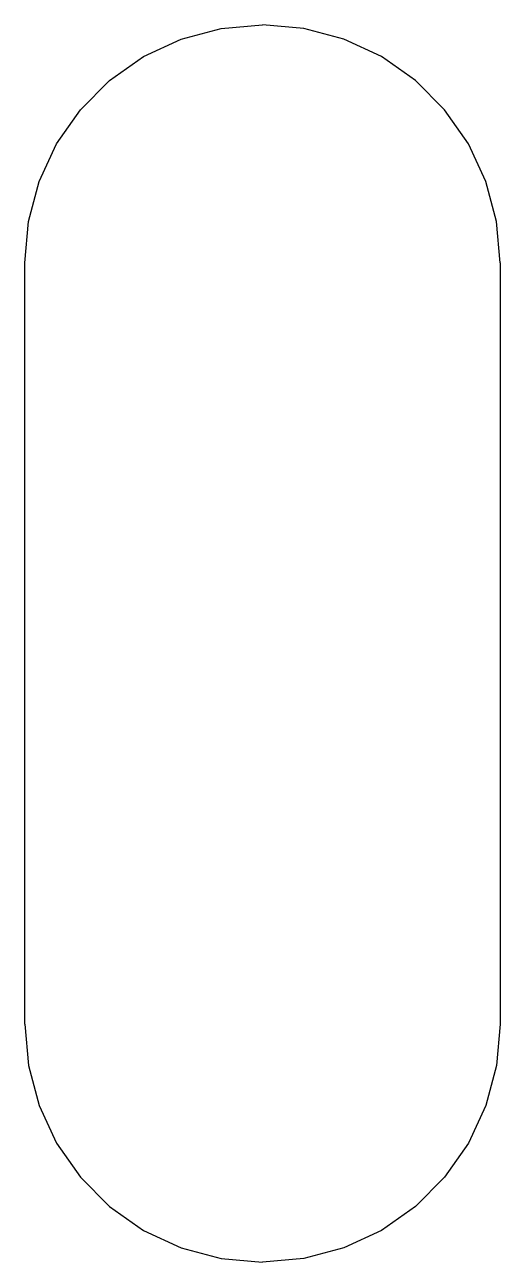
# Model space of a CAD drawing. Extents: x 0 to 5, y -2.5 to 10.5.
import ezdxf

# ---------------------------------------------------------------- set-up
doc = ezdxf.new("R2010")
doc.units = 0
doc.layers.get('0').update_dxf_attribs({"linetype": 'CONTINUOUS'})

msp = doc.modelspace()

# ---------------------------------------------------------------- linework, layer by layer
for p, q in [((1.645, 10.349), (2.066, 10.462)), ((2.066, 10.462), (2.5, 10.5)), ((2.934, 10.462), (2.5, 10.5)), ((3.355, 10.349), (2.934, 10.462)), ((1.25, 10.165), (1.645, 10.349)), ((3.75, 10.165), (3.355, 10.349)), ((0.893, 9.915), (1.25, 10.165)), ((4.107, 9.915), (3.75, 10.165)), ((0.585, 9.607), (0.893, 9.915)), ((4.415, 9.607), (4.107, 9.915)), ((0.335, 9.25), (0.585, 9.607)), ((4.665, 9.25), (4.415, 9.607)), ((0.151, 8.855), (0.335, 9.25)), ((4.849, 8.855), (4.665, 9.25)), ((0.038, 8.434), (0.151, 8.855)), ((4.962, 8.434), (4.849, 8.855)), ((0, 8), (0.038, 8.434)), ((5, 8), (4.962, 8.434)), ((0, 0), (0, 8)), ((5, 8), (5, 0)), ((0, 0), (0.038, -0.434)), ((5, 0), (4.962, -0.434)), ((0.038, -0.434), (0.151, -0.855)), ((4.962, -0.434), (4.849, -0.855)), ((0.151, -0.855), (0.335, -1.25)), ((4.849, -0.855), (4.665, -1.25)), ((0.335, -1.25), (0.585, -1.607)), ((4.665, -1.25), (4.415, -1.607)), ((0.585, -1.607), (0.893, -1.915)), ((4.415, -1.607), (4.107, -1.915)), ((0.893, -1.915), (1.25, -2.165)), ((4.107, -1.915), (3.75, -2.165)), ((1.25, -2.165), (1.645, -2.349)), ((3.75, -2.165), (3.355, -2.349)), ((1.645, -2.349), (2.066, -2.462)), ((2.066, -2.462), (2.5, -2.5)), ((2.934, -2.462), (2.5, -2.5)), ((3.355, -2.349), (2.934, -2.462))]:
    msp.add_line(p, q)

doc.saveas('drawing.dxf')
